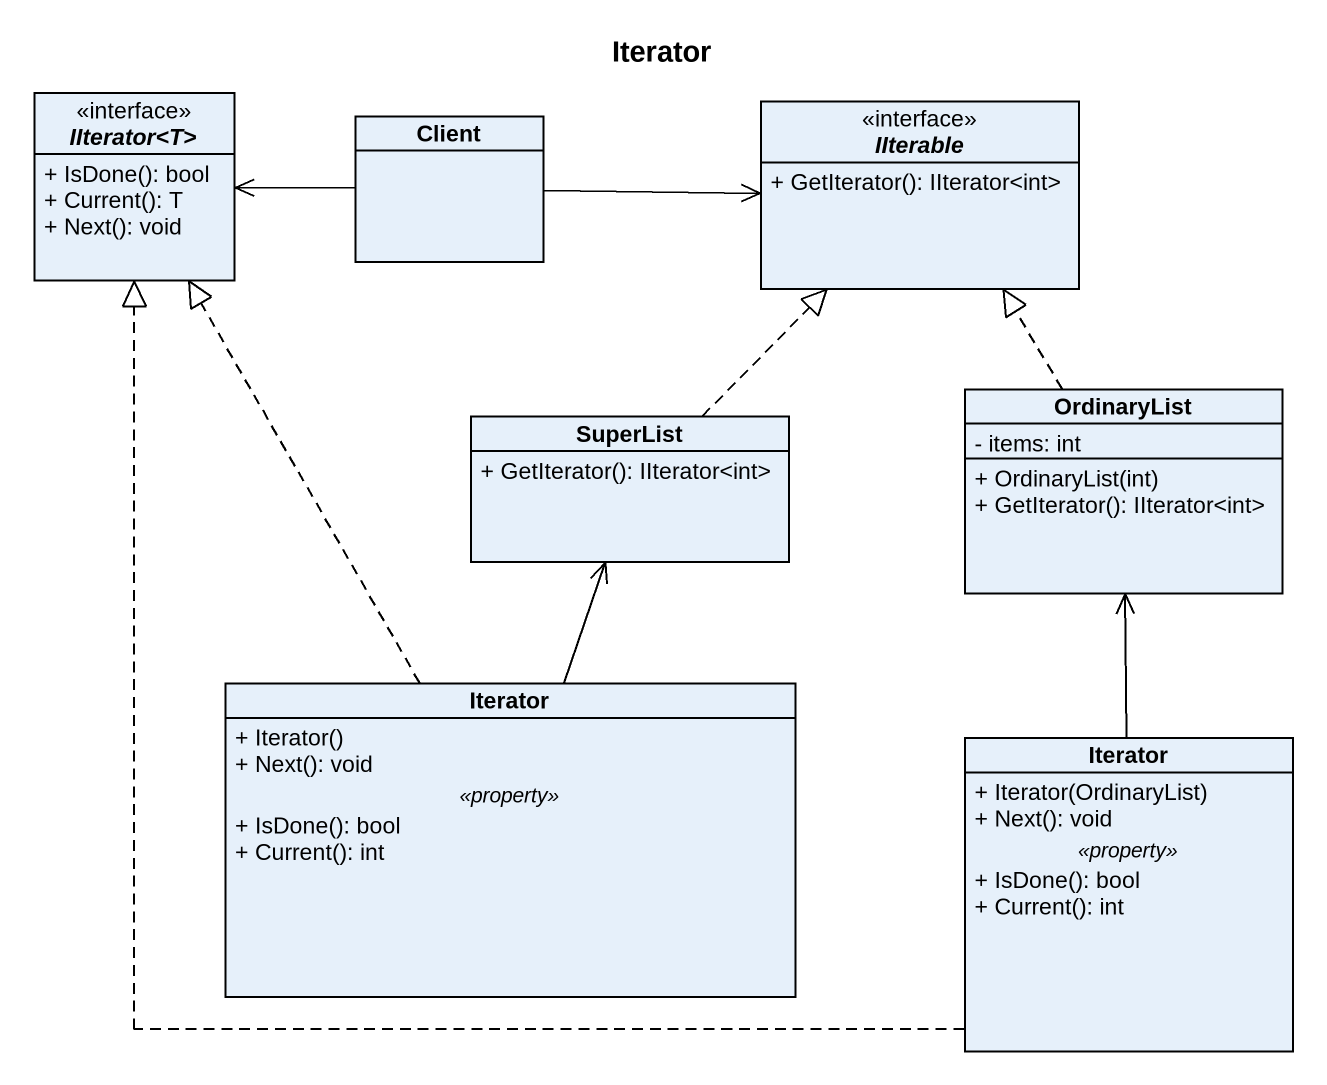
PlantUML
@startuml
title Iterator
hide circle
hide empty members
skinparam classAttributeIconSize 0
interface "IIterator<T>" as IIterator_T <<interface>> {
  + IsDone(): bool
  + Current(): T
  + Next(): void
}
class Client
interface IIterable <<interface>> {
  + GetIterator(): IIterator<int>
}
class SuperList {
  + GetIterator(): IIterator<int>
}
class OrdinaryList {
  - items: int
  + OrdinaryList(int)
  + GetIterator(): IIterator<int>
}
class Iterator {
  + Iterator()
  + Next(): void
  .. <<property>> ..
  + IsDone(): bool
  + Current(): int
}
class "Iterator" as Iterator_2 {
  + Iterator(OrdinaryList)
  + Next(): void
  .. <<property>> ..
  + IsDone(): bool
  + Current(): int
}
Client -left-> IIterator_T
Client -right-> IIterable
SuperList .up.|> IIterable
OrdinaryList .up.|> IIterable
Iterator .up.|> IIterator_T
Iterator -up-> SuperList
Iterator_2 .up.|> IIterator_T
Iterator_2 -up-> OrdinaryList
@enduml
